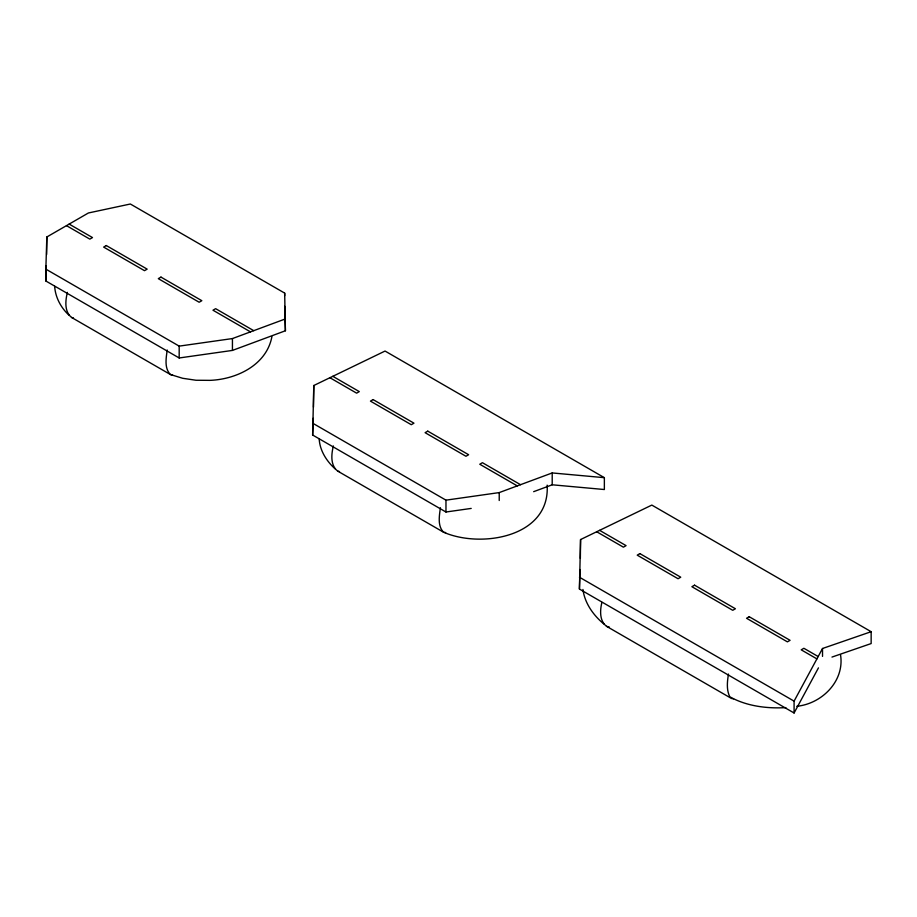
<?xml version="1.0" encoding="UTF-8"?>
<svg xmlns="http://www.w3.org/2000/svg" width="917" height="917" viewBox="0 0 917 917"><rect width="100%" height="100%" fill="white"/><g stroke="black" fill="none" stroke-linecap="round" stroke-linejoin="round"><path stroke-width="1.38" d="M45.85 269.139L46.824 236.987L88.422 212.973L130.363 204.01L284.671 293.108L285.416 330.762L232.437 350.42L179.182 357.974L45.85 281.003L45.85 269.139L179.182 346.122L232.437 338.568L285.416 318.91M45.85 281.003L46.32 265.621M46.652 254.433L46.824 236.987M471.2 508.419L445.971 512.007L312.64 435.025L313.786 385.518L385.048 351.051L604.36 477.677L604.36 489.529L552.206 484.795L533.66 491.672M312.64 435.025L313.144 418.29M313.488 407.137L313.786 385.518M818.457 667.863L794.088 712.99L579.429 589.058L580.564 539.551L651.827 505.084L871.15 631.698L871.15 643.562L831.983 657.076M579.429 589.058L580.025 569.537M580.358 558.384L580.564 539.551M728.476 674.064C727.261 681.526 726.298 689.756 729.794 696.771C746.323 706.124 766.887 708.749 785.858 707.615M440.412 507.754C439.346 515.675 437.34 525.934 443.553 532.215C480.955 548.572 550.406 537.179 547.14 485.15M167.226 350.03C166.126 357.962 164.143 368.244 170.402 374.514L182.666 378.285L196.032 380.257L209.924 380.36C236.414 379.386 266.618 365.092 271.902 336.654M67.388 292.385C65.371 300.558 64.213 311.62 71.595 317.465L170.402 374.514L172.499 374.881M333.387 445.96C331.324 454.144 330.212 465.228 337.628 471.063L443.553 532.215L445.628 532.571M601.884 602.458C599.947 610.332 599.386 620.855 606.527 626.311L731.525 698.479L733.531 698.788M794.088 712.99L794.088 701.138L822.526 648.491L871.15 631.698M312.64 423.173L445.971 500.155L499.226 492.589L552.206 472.943L604.36 477.677M796.804 706.285C821.93 703.798 844.844 680.976 840.522 654.749M71.595 317.465L73.44 317.981M337.628 471.063L339.496 471.579M606.527 626.311L609.392 627.125M69.153 224.092L92.502 237.583L89.832 239.119L66.483 225.639M253.734 330.659L215.633 308.674L212.973 310.21L250.49 331.874M332.814 376.314L359.292 391.605L356.621 393.152L329.914 377.724M520.524 484.692L482.422 462.695L479.763 464.243L517.28 485.895M599.603 530.347L626.082 545.638L623.411 547.174L596.703 531.757M818.17 656.538L803.877 648.285L801.217 649.832L816.909 658.887M579.429 577.206L794.088 701.138M604.074 624.179C593.459 615.422 584.805 603.375 582.925 589.471M335.221 468.954C326.704 461.343 319.838 450.671 319.196 439.025M69.211 315.379C61.015 307.974 55.329 297.383 54.653 286.287M284.717 306.312L285.416 330.762M822.526 648.491L822.526 656.389M552.206 472.943L552.206 484.795M499.226 492.589L499.226 500.499M445.971 500.155L445.971 512.007M284.671 293.108L284.671 295.744M232.437 338.568L232.437 350.42M179.182 346.122L179.182 357.974M106.303 245.55L103.644 247.086L144.496 270.675L147.167 269.139L106.303 245.55M160.968 277.106L158.309 278.653L199.161 302.243L201.832 300.696L160.968 277.106M373.093 399.583L370.434 401.119L411.286 424.709L413.957 423.173L373.093 399.583M427.758 431.139L425.098 432.675L465.951 456.265L468.621 454.729L427.758 431.139M639.883 553.604L637.223 555.152L678.076 578.742L680.746 577.194L639.883 553.604M694.547 585.172L691.888 586.708L732.74 610.298L735.411 608.762L694.547 585.172M749.212 616.728L746.553 618.264L787.405 641.854L790.076 640.318L749.212 616.728"/></g></svg>
